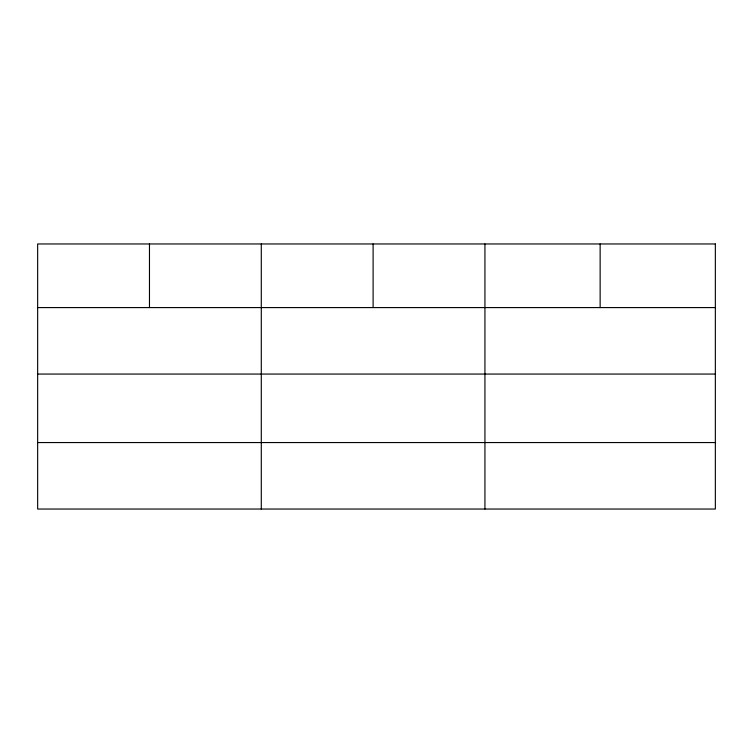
<?xml version="1.0" encoding="UTF-8"?>
<svg xmlns="http://www.w3.org/2000/svg" width="753" height="753" viewBox="0 0 753 753"><rect width="100%" height="100%" fill="white"/><g stroke="black" fill="none" stroke-linecap="round" stroke-linejoin="round"><path stroke-width="1.13" d="M37.65 307.582L715.35 307.582M37.65 374.062L715.35 374.062M37.65 442.557L715.35 442.557M600.141 243.963L600.141 307.582M484.932 243.963L484.932 509.037M373.111 243.963L373.111 307.582M261.291 243.963L261.291 509.037M149.471 243.963L149.471 307.582M715.35 243.963L37.65 243.963L37.65 509.037L715.35 509.037L715.35 243.963"/></g></svg>
